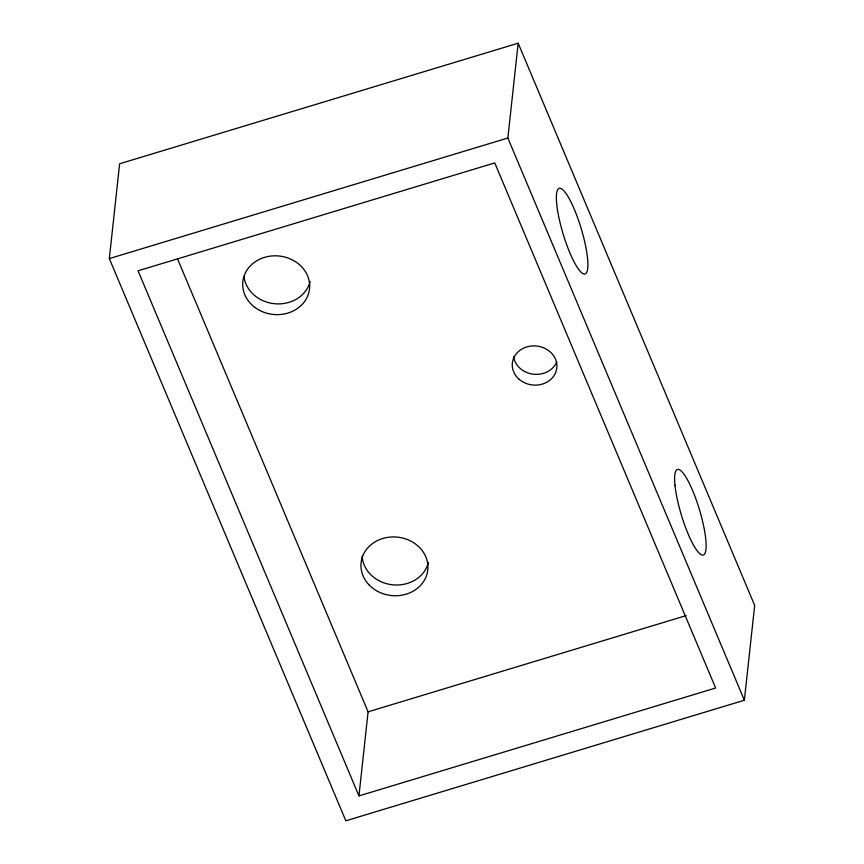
<?xml version="1.0" encoding="UTF-8"?>
<svg xmlns="http://www.w3.org/2000/svg" width="864" height="864" viewBox="0 0 864 864"><rect width="100%" height="100%" fill="white"/><g stroke="black" fill="none" stroke-linecap="round" stroke-linejoin="round"><path stroke-width="1.3" d="M109.328 258.584L119.632 163.76L518.162 43.2L754.672 605.416L744.368 700.24L345.838 820.8L109.328 258.584L507.859 138.024L518.162 43.2M358.949 795.906L138.056 270.81L494.748 162.918L715.64 688.014L358.949 795.906L368.086 711.828L177.552 258.898M368.086 711.828L686.146 615.611M507.859 138.024L744.368 700.24M310.111 281.437A33.545 29.365 6.2 0 1 275.432 303.793A33.545 29.365 6.2 0 1 244.004 276.448M428.339 562.626A33.545 29.365 6.2 0 1 392.861 584.831A33.545 29.365 6.2 0 1 362.146 556.2M556.805 361.8A22.356 19.58 6.2 0 1 533.304 374.188A22.356 19.58 6.2 0 1 513.572 356.54M557.453 209.758A44.723 9.439 73.2 0 0 584.496 274.061A44.723 9.439 73.2 0 0 574.474 209.682A44.723 9.439 73.2 0 0 557.453 209.758M674.968 485.212A44.723 9.439 73.2 0 0 701.028 554.623A44.723 9.439 73.2 0 0 695.185 496.994A44.723 9.439 73.2 0 0 674.968 485.212M254.858 307.368A33.545 29.365 6.2 0 0 309.215 290.93A33.545 29.365 6.2 0 0 264.47 257.386A33.545 29.365 6.2 0 0 254.858 307.368M368.896 584.723A33.545 29.365 6.2 0 0 425.974 577.044A33.545 29.365 6.2 0 0 388.444 537.257A33.545 29.365 6.2 0 0 368.896 584.723M518.605 378.81A22.356 19.58 6.2 0 0 556.081 371.336A22.356 19.58 6.2 0 0 529.038 346.378A22.356 19.58 6.2 0 0 518.605 378.81"/></g></svg>
